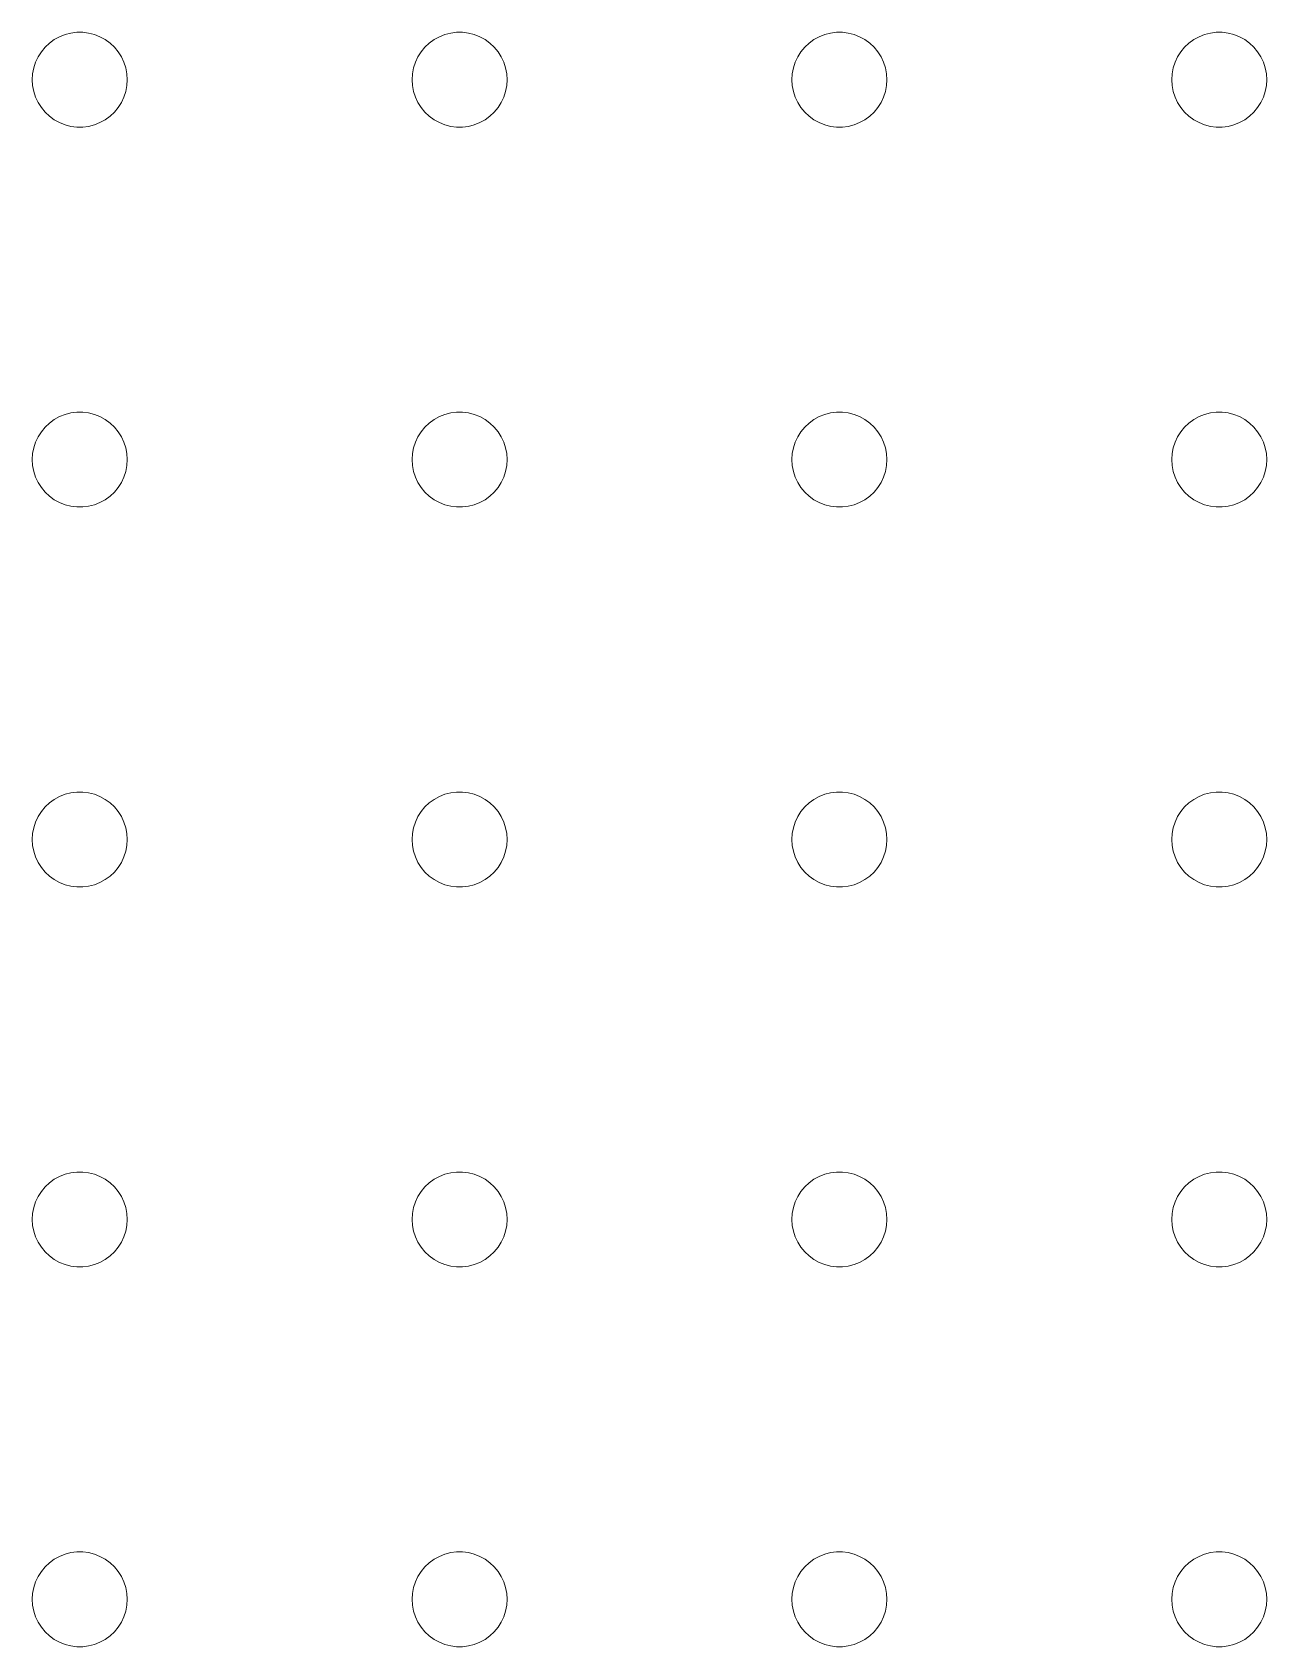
# Model space of a CAD drawing. Header units: millimetres. Extents: x -349 to 349, y -196 to 240.
# Drawn here: x -155.6 to -73, y 22.2 to 130.2 of the extents above; entities that cross this region are included whole.
import ezdxf

# ---------------------------------------------------------------- set-up
doc = ezdxf.new("R2010")
doc.units = ezdxf.units.MM
doc.layers.get('0').update_dxf_attribs({"linetype": 'CONTINUOUS', "lineweight": 0})

msp = doc.modelspace()

# ---------------------------------------------------------------- linework, layer by layer
for p, q in [((-154.424, 129.446), (-154.101, 129.681)), ((-154.101, 129.681), (-153.752, 129.873)), ((-153.752, 129.873), (-153.381, 130.02)), ((-153.381, 130.02), (-152.995, 130.119)), ((-152.995, 130.119), (-152.599, 130.169)), ((-152.599, 130.169), (-152.201, 130.169)), ((-152.201, 130.169), (-151.805, 130.119)), ((-151.805, 130.119), (-151.419, 130.02)), ((-151.419, 130.02), (-151.048, 129.873)), ((-151.048, 129.873), (-150.699, 129.681)), ((-150.699, 129.681), (-150.376, 129.446)), ((-129.024, 129.446), (-128.701, 129.681)), ((-128.701, 129.681), (-128.352, 129.873)), ((-128.352, 129.873), (-127.981, 130.02)), ((-127.981, 130.02), (-127.595, 130.119)), ((-127.595, 130.119), (-127.199, 130.169)), ((-127.199, 130.169), (-126.801, 130.169)), ((-126.801, 130.169), (-126.405, 130.119)), ((-126.405, 130.119), (-126.019, 130.02)), ((-126.019, 130.02), (-125.648, 129.873)), ((-125.648, 129.873), (-125.299, 129.681)), ((-125.299, 129.681), (-124.976, 129.446)), ((-103.624, 129.446), (-103.301, 129.681)), ((-103.301, 129.681), (-102.952, 129.873)), ((-102.952, 129.873), (-102.581, 130.02)), ((-102.581, 130.02), (-102.195, 130.119)), ((-102.195, 130.119), (-101.799, 130.169)), ((-101.799, 130.169), (-101.401, 130.169)), ((-101.401, 130.169), (-101.005, 130.119)), ((-101.005, 130.119), (-100.619, 130.02)), ((-100.619, 130.02), (-100.248, 129.873)), ((-100.248, 129.873), (-99.899, 129.681)), ((-99.899, 129.681), (-99.576, 129.446)), ((-78.224, 129.446), (-77.901, 129.681)), ((-77.901, 129.681), (-77.552, 129.873)), ((-77.552, 129.873), (-77.181, 130.02)), ((-77.181, 130.02), (-76.795, 130.119)), ((-76.795, 130.119), (-76.399, 130.169)), ((-76.399, 130.169), (-76.001, 130.169)), ((-76.001, 130.169), (-75.605, 130.119)), ((-75.605, 130.119), (-75.219, 130.02)), ((-75.219, 130.02), (-74.848, 129.873)), ((-74.848, 129.873), (-74.499, 129.681)), ((-74.499, 129.681), (-74.176, 129.446)), ((-155.352, 128.169), (-155.182, 128.53)), ((-155.182, 128.53), (-154.969, 128.866)), ((-154.969, 128.866), (-154.714, 129.173)), ((-154.714, 129.173), (-154.424, 129.446)), ((-150.376, 129.446), (-150.086, 129.173)), ((-150.086, 129.173), (-149.831, 128.866)), ((-149.831, 128.866), (-149.618, 128.53)), ((-149.618, 128.53), (-149.448, 128.169)), ((-129.952, 128.169), (-129.782, 128.53)), ((-129.782, 128.53), (-129.569, 128.866)), ((-129.569, 128.866), (-129.314, 129.173)), ((-129.314, 129.173), (-129.024, 129.446)), ((-124.976, 129.446), (-124.686, 129.173)), ((-124.686, 129.173), (-124.431, 128.866)), ((-124.431, 128.866), (-124.218, 128.53)), ((-124.218, 128.53), (-124.048, 128.169)), ((-104.552, 128.169), (-104.382, 128.53)), ((-104.382, 128.53), (-104.169, 128.866)), ((-104.169, 128.866), (-103.914, 129.173)), ((-103.914, 129.173), (-103.624, 129.446)), ((-99.576, 129.446), (-99.286, 129.173)), ((-99.286, 129.173), (-99.031, 128.866)), ((-99.031, 128.866), (-98.818, 128.53)), ((-98.818, 128.53), (-98.648, 128.169)), ((-79.152, 128.169), (-78.982, 128.53)), ((-78.982, 128.53), (-78.769, 128.866)), ((-78.769, 128.866), (-78.514, 129.173)), ((-78.514, 129.173), (-78.224, 129.446)), ((-74.176, 129.446), (-73.886, 129.173)), ((-73.886, 129.173), (-73.631, 128.866)), ((-73.631, 128.866), (-73.418, 128.53)), ((-73.418, 128.53), (-73.248, 128.169)), ((-155.575, 127), (-155.55, 127.398)), ((-155.55, 127.398), (-155.475, 127.79)), ((-155.475, 127.79), (-155.352, 128.169)), ((-149.448, 128.169), (-149.325, 127.79)), ((-149.325, 127.79), (-149.25, 127.398)), ((-149.25, 127.398), (-149.225, 127)), ((-130.175, 127), (-130.15, 127.398)), ((-130.15, 127.398), (-130.075, 127.79)), ((-130.075, 127.79), (-129.952, 128.169)), ((-124.048, 128.169), (-123.925, 127.79)), ((-123.925, 127.79), (-123.85, 127.398)), ((-123.85, 127.398), (-123.825, 127)), ((-104.775, 127), (-104.75, 127.398)), ((-104.75, 127.398), (-104.675, 127.79)), ((-104.675, 127.79), (-104.552, 128.169)), ((-98.648, 128.169), (-98.525, 127.79)), ((-98.525, 127.79), (-98.45, 127.398)), ((-98.45, 127.398), (-98.425, 127)), ((-79.375, 127), (-79.35, 127.398)), ((-79.35, 127.398), (-79.275, 127.79)), ((-79.275, 127.79), (-79.152, 128.169)), ((-73.248, 128.169), (-73.125, 127.79)), ((-73.125, 127.79), (-73.05, 127.398)), ((-73.05, 127.398), (-73.025, 127)), ((-155.55, 126.602), (-155.575, 127)), ((-155.475, 126.21), (-155.55, 126.602)), ((-149.25, 126.602), (-149.325, 126.21)), ((-149.225, 127), (-149.25, 126.602)), ((-130.15, 126.602), (-130.175, 127)), ((-130.075, 126.21), (-130.15, 126.602)), ((-123.85, 126.602), (-123.925, 126.21)), ((-123.825, 127), (-123.85, 126.602)), ((-104.75, 126.602), (-104.775, 127)), ((-104.675, 126.21), (-104.75, 126.602)), ((-98.45, 126.602), (-98.525, 126.21)), ((-98.425, 127), (-98.45, 126.602)), ((-79.35, 126.602), (-79.375, 127)), ((-79.275, 126.21), (-79.35, 126.602)), ((-73.05, 126.602), (-73.125, 126.21)), ((-73.025, 127), (-73.05, 126.602)), ((-155.352, 125.831), (-155.475, 126.21)), ((-155.182, 125.47), (-155.352, 125.831)), ((-154.969, 125.134), (-155.182, 125.47)), ((-149.618, 125.47), (-149.831, 125.134)), ((-149.448, 125.831), (-149.618, 125.47)), ((-149.325, 126.21), (-149.448, 125.831)), ((-129.952, 125.831), (-130.075, 126.21)), ((-129.782, 125.47), (-129.952, 125.831)), ((-129.569, 125.134), (-129.782, 125.47)), ((-124.218, 125.47), (-124.431, 125.134)), ((-124.048, 125.831), (-124.218, 125.47)), ((-123.925, 126.21), (-124.048, 125.831)), ((-104.552, 125.831), (-104.675, 126.21)), ((-104.382, 125.47), (-104.552, 125.831)), ((-104.169, 125.134), (-104.382, 125.47)), ((-98.818, 125.47), (-99.031, 125.134)), ((-98.648, 125.831), (-98.818, 125.47)), ((-98.525, 126.21), (-98.648, 125.831)), ((-79.152, 125.831), (-79.275, 126.21)), ((-78.982, 125.47), (-79.152, 125.831)), ((-78.769, 125.134), (-78.982, 125.47)), ((-73.418, 125.47), (-73.631, 125.134)), ((-73.248, 125.831), (-73.418, 125.47)), ((-73.125, 126.21), (-73.248, 125.831)), ((-154.714, 124.827), (-154.969, 125.134)), ((-154.424, 124.554), (-154.714, 124.827)), ((-154.101, 124.319), (-154.424, 124.554)), ((-153.752, 124.127), (-154.101, 124.319)), ((-150.699, 124.319), (-151.048, 124.127)), ((-150.376, 124.554), (-150.699, 124.319)), ((-150.086, 124.827), (-150.376, 124.554)), ((-149.831, 125.134), (-150.086, 124.827)), ((-129.314, 124.827), (-129.569, 125.134)), ((-129.024, 124.554), (-129.314, 124.827)), ((-128.701, 124.319), (-129.024, 124.554)), ((-128.352, 124.127), (-128.701, 124.319)), ((-125.299, 124.319), (-125.648, 124.127)), ((-124.976, 124.554), (-125.299, 124.319)), ((-124.686, 124.827), (-124.976, 124.554)), ((-124.431, 125.134), (-124.686, 124.827)), ((-103.914, 124.827), (-104.169, 125.134)), ((-103.624, 124.554), (-103.914, 124.827)), ((-103.301, 124.319), (-103.624, 124.554)), ((-102.952, 124.127), (-103.301, 124.319)), ((-99.899, 124.319), (-100.248, 124.127)), ((-99.576, 124.554), (-99.899, 124.319)), ((-99.286, 124.827), (-99.576, 124.554)), ((-99.031, 125.134), (-99.286, 124.827)), ((-78.514, 124.827), (-78.769, 125.134)), ((-78.224, 124.554), (-78.514, 124.827)), ((-77.901, 124.319), (-78.224, 124.554)), ((-77.552, 124.127), (-77.901, 124.319)), ((-74.499, 124.319), (-74.848, 124.127)), ((-74.176, 124.554), (-74.499, 124.319)), ((-73.886, 124.827), (-74.176, 124.554)), ((-73.631, 125.134), (-73.886, 124.827)), ((-153.381, 123.98), (-153.752, 124.127)), ((-152.995, 123.881), (-153.381, 123.98)), ((-152.599, 123.831), (-152.995, 123.881)), ((-152.201, 123.831), (-152.599, 123.831)), ((-151.805, 123.881), (-152.201, 123.831)), ((-151.419, 123.98), (-151.805, 123.881)), ((-151.048, 124.127), (-151.419, 123.98)), ((-127.981, 123.98), (-128.352, 124.127)), ((-127.595, 123.881), (-127.981, 123.98)), ((-127.199, 123.831), (-127.595, 123.881)), ((-126.801, 123.831), (-127.199, 123.831)), ((-126.405, 123.881), (-126.801, 123.831)), ((-126.019, 123.98), (-126.405, 123.881)), ((-125.648, 124.127), (-126.019, 123.98)), ((-102.581, 123.98), (-102.952, 124.127)), ((-102.195, 123.881), (-102.581, 123.98)), ((-101.799, 123.831), (-102.195, 123.881)), ((-101.401, 123.831), (-101.799, 123.831)), ((-101.005, 123.881), (-101.401, 123.831)), ((-100.619, 123.98), (-101.005, 123.881)), ((-100.248, 124.127), (-100.619, 123.98)), ((-77.181, 123.98), (-77.552, 124.127)), ((-76.795, 123.881), (-77.181, 123.98)), ((-76.399, 123.831), (-76.795, 123.881)), ((-76.001, 123.831), (-76.399, 123.831)), ((-75.605, 123.881), (-76.001, 123.831)), ((-75.219, 123.98), (-75.605, 123.881)), ((-74.848, 124.127), (-75.219, 123.98)), ((-153.381, 104.62), (-152.995, 104.719)), ((-152.995, 104.719), (-152.599, 104.769)), ((-152.599, 104.769), (-152.201, 104.769)), ((-152.201, 104.769), (-151.805, 104.719)), ((-151.805, 104.719), (-151.419, 104.62)), ((-127.981, 104.62), (-127.595, 104.719)), ((-127.595, 104.719), (-127.199, 104.769)), ((-127.199, 104.769), (-126.801, 104.769)), ((-126.801, 104.769), (-126.405, 104.719)), ((-126.405, 104.719), (-126.019, 104.62)), ((-102.581, 104.62), (-102.195, 104.719)), ((-102.195, 104.719), (-101.799, 104.769)), ((-101.799, 104.769), (-101.401, 104.769)), ((-101.401, 104.769), (-101.005, 104.719)), ((-101.005, 104.719), (-100.619, 104.62)), ((-77.181, 104.62), (-76.795, 104.719)), ((-76.795, 104.719), (-76.399, 104.769)), ((-76.399, 104.769), (-76.001, 104.769)), ((-76.001, 104.769), (-75.605, 104.719)), ((-75.605, 104.719), (-75.219, 104.62)), ((-154.969, 103.466), (-154.714, 103.773)), ((-154.714, 103.773), (-154.424, 104.046)), ((-154.424, 104.046), (-154.101, 104.281)), ((-154.101, 104.281), (-153.752, 104.473)), ((-153.752, 104.473), (-153.381, 104.62)), ((-151.419, 104.62), (-151.048, 104.473)), ((-151.048, 104.473), (-150.699, 104.281)), ((-150.699, 104.281), (-150.376, 104.046)), ((-150.376, 104.046), (-150.086, 103.773)), ((-150.086, 103.773), (-149.831, 103.466)), ((-129.569, 103.466), (-129.314, 103.773)), ((-129.314, 103.773), (-129.024, 104.046)), ((-129.024, 104.046), (-128.701, 104.281)), ((-128.701, 104.281), (-128.352, 104.473)), ((-128.352, 104.473), (-127.981, 104.62)), ((-126.019, 104.62), (-125.648, 104.473)), ((-125.648, 104.473), (-125.299, 104.281)), ((-125.299, 104.281), (-124.976, 104.046)), ((-124.976, 104.046), (-124.686, 103.773)), ((-124.686, 103.773), (-124.431, 103.466)), ((-104.169, 103.466), (-103.914, 103.773)), ((-103.914, 103.773), (-103.624, 104.046)), ((-103.624, 104.046), (-103.301, 104.281)), ((-103.301, 104.281), (-102.952, 104.473)), ((-102.952, 104.473), (-102.581, 104.62)), ((-100.619, 104.62), (-100.248, 104.473)), ((-100.248, 104.473), (-99.899, 104.281)), ((-99.899, 104.281), (-99.576, 104.046)), ((-99.576, 104.046), (-99.286, 103.773)), ((-99.286, 103.773), (-99.031, 103.466)), ((-78.769, 103.466), (-78.514, 103.773)), ((-78.514, 103.773), (-78.224, 104.046)), ((-78.224, 104.046), (-77.901, 104.281)), ((-77.901, 104.281), (-77.552, 104.473)), ((-77.552, 104.473), (-77.181, 104.62)), ((-75.219, 104.62), (-74.848, 104.473)), ((-74.848, 104.473), (-74.499, 104.281)), ((-74.499, 104.281), (-74.176, 104.046)), ((-74.176, 104.046), (-73.886, 103.773)), ((-73.886, 103.773), (-73.631, 103.466)), ((-155.475, 102.39), (-155.352, 102.769)), ((-155.352, 102.769), (-155.182, 103.13)), ((-155.182, 103.13), (-154.969, 103.466)), ((-149.831, 103.466), (-149.618, 103.13)), ((-149.618, 103.13), (-149.448, 102.769)), ((-149.448, 102.769), (-149.325, 102.39)), ((-130.075, 102.39), (-129.952, 102.769)), ((-129.952, 102.769), (-129.782, 103.13)), ((-129.782, 103.13), (-129.569, 103.466)), ((-124.431, 103.466), (-124.218, 103.13)), ((-124.218, 103.13), (-124.048, 102.769)), ((-124.048, 102.769), (-123.925, 102.39)), ((-104.675, 102.39), (-104.552, 102.769)), ((-104.552, 102.769), (-104.382, 103.13)), ((-104.382, 103.13), (-104.169, 103.466)), ((-99.031, 103.466), (-98.818, 103.13)), ((-98.818, 103.13), (-98.648, 102.769)), ((-98.648, 102.769), (-98.525, 102.39)), ((-79.275, 102.39), (-79.152, 102.769)), ((-79.152, 102.769), (-78.982, 103.13)), ((-78.982, 103.13), (-78.769, 103.466)), ((-73.631, 103.466), (-73.418, 103.13)), ((-73.418, 103.13), (-73.248, 102.769)), ((-73.248, 102.769), (-73.125, 102.39)), ((-155.575, 101.6), (-155.55, 101.998)), ((-155.55, 101.202), (-155.575, 101.6)), ((-155.55, 101.998), (-155.475, 102.39)), ((-149.325, 102.39), (-149.25, 101.998)), ((-149.25, 101.998), (-149.225, 101.6)), ((-149.225, 101.6), (-149.25, 101.202)), ((-130.175, 101.6), (-130.15, 101.998)), ((-130.15, 101.202), (-130.175, 101.6)), ((-130.15, 101.998), (-130.075, 102.39)), ((-123.925, 102.39), (-123.85, 101.998)), ((-123.85, 101.998), (-123.825, 101.6)), ((-123.825, 101.6), (-123.85, 101.202)), ((-104.775, 101.6), (-104.75, 101.998)), ((-104.75, 101.202), (-104.775, 101.6)), ((-104.75, 101.998), (-104.675, 102.39)), ((-98.525, 102.39), (-98.45, 101.998)), ((-98.45, 101.998), (-98.425, 101.6)), ((-98.425, 101.6), (-98.45, 101.202)), ((-79.375, 101.6), (-79.35, 101.998)), ((-79.35, 101.202), (-79.375, 101.6)), ((-79.35, 101.998), (-79.275, 102.39)), ((-73.125, 102.39), (-73.05, 101.998)), ((-73.05, 101.998), (-73.025, 101.6)), ((-73.025, 101.6), (-73.05, 101.202)), ((-155.475, 100.81), (-155.55, 101.202)), ((-155.352, 100.431), (-155.475, 100.81)), ((-155.182, 100.07), (-155.352, 100.431)), ((-149.448, 100.431), (-149.618, 100.07)), ((-149.325, 100.81), (-149.448, 100.431)), ((-149.25, 101.202), (-149.325, 100.81)), ((-130.075, 100.81), (-130.15, 101.202)), ((-129.952, 100.431), (-130.075, 100.81)), ((-129.782, 100.07), (-129.952, 100.431)), ((-124.048, 100.431), (-124.218, 100.07)), ((-123.925, 100.81), (-124.048, 100.431)), ((-123.85, 101.202), (-123.925, 100.81)), ((-104.675, 100.81), (-104.75, 101.202)), ((-104.552, 100.431), (-104.675, 100.81)), ((-104.382, 100.07), (-104.552, 100.431)), ((-98.648, 100.431), (-98.818, 100.07)), ((-98.525, 100.81), (-98.648, 100.431)), ((-98.45, 101.202), (-98.525, 100.81)), ((-79.275, 100.81), (-79.35, 101.202)), ((-79.152, 100.431), (-79.275, 100.81)), ((-78.982, 100.07), (-79.152, 100.431)), ((-73.248, 100.431), (-73.418, 100.07)), ((-73.125, 100.81), (-73.248, 100.431)), ((-73.05, 101.202), (-73.125, 100.81)), ((-154.969, 99.734), (-155.182, 100.07)), ((-154.714, 99.427), (-154.969, 99.734)), ((-154.424, 99.154), (-154.714, 99.427)), ((-150.086, 99.427), (-150.376, 99.154)), ((-149.831, 99.734), (-150.086, 99.427)), ((-149.618, 100.07), (-149.831, 99.734)), ((-129.569, 99.734), (-129.782, 100.07)), ((-129.314, 99.427), (-129.569, 99.734)), ((-129.024, 99.154), (-129.314, 99.427)), ((-124.686, 99.427), (-124.976, 99.154)), ((-124.431, 99.734), (-124.686, 99.427)), ((-124.218, 100.07), (-124.431, 99.734)), ((-104.169, 99.734), (-104.382, 100.07)), ((-103.914, 99.427), (-104.169, 99.734)), ((-103.624, 99.154), (-103.914, 99.427)), ((-99.286, 99.427), (-99.576, 99.154)), ((-99.031, 99.734), (-99.286, 99.427)), ((-98.818, 100.07), (-99.031, 99.734)), ((-78.769, 99.734), (-78.982, 100.07)), ((-78.514, 99.427), (-78.769, 99.734)), ((-78.224, 99.154), (-78.514, 99.427)), ((-73.886, 99.427), (-74.176, 99.154)), ((-73.631, 99.734), (-73.886, 99.427)), ((-73.418, 100.07), (-73.631, 99.734)), ((-154.101, 98.919), (-154.424, 99.154)), ((-153.752, 98.727), (-154.101, 98.919)), ((-153.381, 98.58), (-153.752, 98.727)), ((-152.995, 98.481), (-153.381, 98.58)), ((-152.599, 98.431), (-152.995, 98.481)), ((-152.201, 98.431), (-152.599, 98.431)), ((-151.805, 98.481), (-152.201, 98.431)), ((-151.419, 98.58), (-151.805, 98.481)), ((-151.048, 98.727), (-151.419, 98.58)), ((-150.699, 98.919), (-151.048, 98.727)), ((-150.376, 99.154), (-150.699, 98.919)), ((-128.701, 98.919), (-129.024, 99.154)), ((-128.352, 98.727), (-128.701, 98.919)), ((-127.981, 98.58), (-128.352, 98.727)), ((-127.595, 98.481), (-127.981, 98.58)), ((-127.199, 98.431), (-127.595, 98.481)), ((-126.801, 98.431), (-127.199, 98.431)), ((-126.405, 98.481), (-126.801, 98.431)), ((-126.019, 98.58), (-126.405, 98.481)), ((-125.648, 98.727), (-126.019, 98.58)), ((-125.299, 98.919), (-125.648, 98.727)), ((-124.976, 99.154), (-125.299, 98.919)), ((-103.301, 98.919), (-103.624, 99.154)), ((-102.952, 98.727), (-103.301, 98.919)), ((-102.581, 98.58), (-102.952, 98.727)), ((-102.195, 98.481), (-102.581, 98.58)), ((-101.799, 98.431), (-102.195, 98.481)), ((-101.401, 98.431), (-101.799, 98.431)), ((-101.005, 98.481), (-101.401, 98.431)), ((-100.619, 98.58), (-101.005, 98.481)), ((-100.248, 98.727), (-100.619, 98.58)), ((-99.899, 98.919), (-100.248, 98.727)), ((-99.576, 99.154), (-99.899, 98.919)), ((-77.901, 98.919), (-78.224, 99.154)), ((-77.552, 98.727), (-77.901, 98.919)), ((-77.181, 98.58), (-77.552, 98.727)), ((-76.795, 98.481), (-77.181, 98.58)), ((-76.399, 98.431), (-76.795, 98.481)), ((-76.001, 98.431), (-76.399, 98.431)), ((-75.605, 98.481), (-76.001, 98.431)), ((-75.219, 98.58), (-75.605, 98.481)), ((-74.848, 98.727), (-75.219, 98.58)), ((-74.499, 98.919), (-74.848, 98.727)), ((-74.176, 99.154), (-74.499, 98.919)), ((-154.424, 78.646), (-154.101, 78.881)), ((-154.101, 78.881), (-153.752, 79.073)), ((-153.752, 79.073), (-153.381, 79.22)), ((-153.381, 79.22), (-152.995, 79.319)), ((-152.995, 79.319), (-152.599, 79.369)), ((-152.599, 79.369), (-152.201, 79.369)), ((-152.201, 79.369), (-151.805, 79.319)), ((-151.805, 79.319), (-151.419, 79.22)), ((-151.419, 79.22), (-151.048, 79.073)), ((-151.048, 79.073), (-150.699, 78.881)), ((-150.699, 78.881), (-150.376, 78.646)), ((-129.024, 78.646), (-128.701, 78.881)), ((-128.701, 78.881), (-128.352, 79.073)), ((-128.352, 79.073), (-127.981, 79.22)), ((-127.981, 79.22), (-127.595, 79.319)), ((-127.595, 79.319), (-127.199, 79.369)), ((-127.199, 79.369), (-126.801, 79.369)), ((-126.801, 79.369), (-126.405, 79.319)), ((-126.405, 79.319), (-126.019, 79.22)), ((-126.019, 79.22), (-125.648, 79.073)), ((-125.648, 79.073), (-125.299, 78.881)), ((-125.299, 78.881), (-124.976, 78.646)), ((-103.624, 78.646), (-103.301, 78.881)), ((-103.301, 78.881), (-102.952, 79.073)), ((-102.952, 79.073), (-102.581, 79.22)), ((-102.581, 79.22), (-102.195, 79.319)), ((-102.195, 79.319), (-101.799, 79.369)), ((-101.799, 79.369), (-101.401, 79.369)), ((-101.401, 79.369), (-101.005, 79.319)), ((-101.005, 79.319), (-100.619, 79.22)), ((-100.619, 79.22), (-100.248, 79.073)), ((-100.248, 79.073), (-99.899, 78.881)), ((-99.899, 78.881), (-99.576, 78.646)), ((-78.224, 78.646), (-77.901, 78.881)), ((-77.901, 78.881), (-77.552, 79.073)), ((-77.552, 79.073), (-77.181, 79.22)), ((-77.181, 79.22), (-76.795, 79.319)), ((-76.795, 79.319), (-76.399, 79.369)), ((-76.399, 79.369), (-76.001, 79.369)), ((-76.001, 79.369), (-75.605, 79.319)), ((-75.605, 79.319), (-75.219, 79.22)), ((-75.219, 79.22), (-74.848, 79.073)), ((-74.848, 79.073), (-74.499, 78.881)), ((-74.499, 78.881), (-74.176, 78.646)), ((-155.352, 77.369), (-155.182, 77.73)), ((-155.182, 77.73), (-154.969, 78.066)), ((-154.969, 78.066), (-154.714, 78.373)), ((-154.714, 78.373), (-154.424, 78.646)), ((-150.376, 78.646), (-150.086, 78.373)), ((-150.086, 78.373), (-149.831, 78.066)), ((-149.831, 78.066), (-149.618, 77.73)), ((-149.618, 77.73), (-149.448, 77.369)), ((-129.952, 77.369), (-129.782, 77.73)), ((-129.782, 77.73), (-129.569, 78.066)), ((-129.569, 78.066), (-129.314, 78.373)), ((-129.314, 78.373), (-129.024, 78.646)), ((-124.976, 78.646), (-124.686, 78.373)), ((-124.686, 78.373), (-124.431, 78.066)), ((-124.431, 78.066), (-124.218, 77.73)), ((-124.218, 77.73), (-124.048, 77.369)), ((-104.552, 77.369), (-104.382, 77.73)), ((-104.382, 77.73), (-104.169, 78.066)), ((-104.169, 78.066), (-103.914, 78.373)), ((-103.914, 78.373), (-103.624, 78.646)), ((-99.576, 78.646), (-99.286, 78.373)), ((-99.286, 78.373), (-99.031, 78.066)), ((-99.031, 78.066), (-98.818, 77.73)), ((-98.818, 77.73), (-98.648, 77.369)), ((-79.152, 77.369), (-78.982, 77.73)), ((-78.982, 77.73), (-78.769, 78.066)), ((-78.769, 78.066), (-78.514, 78.373)), ((-78.514, 78.373), (-78.224, 78.646)), ((-74.176, 78.646), (-73.886, 78.373)), ((-73.886, 78.373), (-73.631, 78.066)), ((-73.631, 78.066), (-73.418, 77.73)), ((-73.418, 77.73), (-73.248, 77.369)), ((-155.55, 76.598), (-155.475, 76.99)), ((-155.475, 76.99), (-155.352, 77.369)), ((-149.448, 77.369), (-149.325, 76.99)), ((-149.325, 76.99), (-149.25, 76.598)), ((-130.15, 76.598), (-130.075, 76.99)), ((-130.075, 76.99), (-129.952, 77.369)), ((-124.048, 77.369), (-123.925, 76.99)), ((-123.925, 76.99), (-123.85, 76.598)), ((-104.75, 76.598), (-104.675, 76.99)), ((-104.675, 76.99), (-104.552, 77.369)), ((-98.648, 77.369), (-98.525, 76.99)), ((-98.525, 76.99), (-98.45, 76.598)), ((-79.35, 76.598), (-79.275, 76.99)), ((-79.275, 76.99), (-79.152, 77.369)), ((-73.248, 77.369), (-73.125, 76.99)), ((-73.125, 76.99), (-73.05, 76.598)), ((-155.575, 76.2), (-155.55, 76.598)), ((-155.55, 75.802), (-155.575, 76.2)), ((-155.475, 75.41), (-155.55, 75.802)), ((-149.25, 75.802), (-149.325, 75.41)), ((-149.25, 76.598), (-149.225, 76.2)), ((-149.225, 76.2), (-149.25, 75.802)), ((-130.175, 76.2), (-130.15, 76.598)), ((-130.15, 75.802), (-130.175, 76.2)), ((-130.075, 75.41), (-130.15, 75.802)), ((-123.85, 75.802), (-123.925, 75.41)), ((-123.85, 76.598), (-123.825, 76.2)), ((-123.825, 76.2), (-123.85, 75.802)), ((-104.775, 76.2), (-104.75, 76.598)), ((-104.75, 75.802), (-104.775, 76.2)), ((-104.675, 75.41), (-104.75, 75.802)), ((-98.45, 75.802), (-98.525, 75.41)), ((-98.45, 76.598), (-98.425, 76.2)), ((-98.425, 76.2), (-98.45, 75.802)), ((-79.375, 76.2), (-79.35, 76.598)), ((-79.35, 75.802), (-79.375, 76.2)), ((-79.275, 75.41), (-79.35, 75.802)), ((-73.05, 75.802), (-73.125, 75.41)), ((-73.05, 76.598), (-73.025, 76.2)), ((-73.025, 76.2), (-73.05, 75.802)), ((-155.352, 75.031), (-155.475, 75.41)), ((-155.182, 74.67), (-155.352, 75.031)), ((-154.969, 74.334), (-155.182, 74.67)), ((-149.618, 74.67), (-149.831, 74.334)), ((-149.448, 75.031), (-149.618, 74.67)), ((-149.325, 75.41), (-149.448, 75.031)), ((-129.952, 75.031), (-130.075, 75.41)), ((-129.782, 74.67), (-129.952, 75.031)), ((-129.569, 74.334), (-129.782, 74.67)), ((-124.218, 74.67), (-124.431, 74.334)), ((-124.048, 75.031), (-124.218, 74.67)), ((-123.925, 75.41), (-124.048, 75.031)), ((-104.552, 75.031), (-104.675, 75.41)), ((-104.382, 74.67), (-104.552, 75.031)), ((-104.169, 74.334), (-104.382, 74.67)), ((-98.818, 74.67), (-99.031, 74.334)), ((-98.648, 75.031), (-98.818, 74.67)), ((-98.525, 75.41), (-98.648, 75.031)), ((-79.152, 75.031), (-79.275, 75.41)), ((-78.982, 74.67), (-79.152, 75.031)), ((-78.769, 74.334), (-78.982, 74.67)), ((-73.418, 74.67), (-73.631, 74.334)), ((-73.248, 75.031), (-73.418, 74.67)), ((-73.125, 75.41), (-73.248, 75.031)), ((-154.714, 74.027), (-154.969, 74.334)), ((-154.424, 73.754), (-154.714, 74.027)), ((-154.101, 73.519), (-154.424, 73.754)), ((-153.752, 73.327), (-154.101, 73.519)), ((-150.699, 73.519), (-151.048, 73.327)), ((-150.376, 73.754), (-150.699, 73.519)), ((-150.086, 74.027), (-150.376, 73.754)), ((-149.831, 74.334), (-150.086, 74.027)), ((-129.314, 74.027), (-129.569, 74.334)), ((-129.024, 73.754), (-129.314, 74.027)), ((-128.701, 73.519), (-129.024, 73.754)), ((-128.352, 73.327), (-128.701, 73.519)), ((-125.299, 73.519), (-125.648, 73.327)), ((-124.976, 73.754), (-125.299, 73.519)), ((-124.686, 74.027), (-124.976, 73.754)), ((-124.431, 74.334), (-124.686, 74.027)), ((-103.914, 74.027), (-104.169, 74.334)), ((-103.624, 73.754), (-103.914, 74.027)), ((-103.301, 73.519), (-103.624, 73.754)), ((-102.952, 73.327), (-103.301, 73.519)), ((-99.899, 73.519), (-100.248, 73.327)), ((-99.576, 73.754), (-99.899, 73.519)), ((-99.286, 74.027), (-99.576, 73.754)), ((-99.031, 74.334), (-99.286, 74.027)), ((-78.514, 74.027), (-78.769, 74.334)), ((-78.224, 73.754), (-78.514, 74.027)), ((-77.901, 73.519), (-78.224, 73.754)), ((-77.552, 73.327), (-77.901, 73.519)), ((-74.499, 73.519), (-74.848, 73.327)), ((-74.176, 73.754), (-74.499, 73.519)), ((-73.886, 74.027), (-74.176, 73.754)), ((-73.631, 74.334), (-73.886, 74.027)), ((-153.381, 73.18), (-153.752, 73.327)), ((-152.995, 73.081), (-153.381, 73.18)), ((-152.599, 73.031), (-152.995, 73.081)), ((-152.201, 73.031), (-152.599, 73.031)), ((-151.805, 73.081), (-152.201, 73.031)), ((-151.419, 73.18), (-151.805, 73.081)), ((-151.048, 73.327), (-151.419, 73.18)), ((-127.981, 73.18), (-128.352, 73.327)), ((-127.595, 73.081), (-127.981, 73.18)), ((-127.199, 73.031), (-127.595, 73.081)), ((-126.801, 73.031), (-127.199, 73.031)), ((-126.405, 73.081), (-126.801, 73.031)), ((-126.019, 73.18), (-126.405, 73.081)), ((-125.648, 73.327), (-126.019, 73.18)), ((-102.581, 73.18), (-102.952, 73.327)), ((-102.195, 73.081), (-102.581, 73.18)), ((-101.799, 73.031), (-102.195, 73.081)), ((-101.401, 73.031), (-101.799, 73.031)), ((-101.005, 73.081), (-101.401, 73.031)), ((-100.619, 73.18), (-101.005, 73.081)), ((-100.248, 73.327), (-100.619, 73.18)), ((-77.181, 73.18), (-77.552, 73.327)), ((-76.795, 73.081), (-77.181, 73.18)), ((-76.399, 73.031), (-76.795, 73.081)), ((-76.001, 73.031), (-76.399, 73.031)), ((-75.605, 73.081), (-76.001, 73.031)), ((-75.219, 73.18), (-75.605, 73.081)), ((-74.848, 73.327), (-75.219, 73.18)), ((-154.969, 52.666), (-154.714, 52.973)), ((-154.714, 52.973), (-154.424, 53.246)), ((-154.424, 53.246), (-154.101, 53.481)), ((-154.101, 53.481), (-153.752, 53.673)), ((-153.752, 53.673), (-153.381, 53.82)), ((-153.381, 53.82), (-152.995, 53.919)), ((-152.995, 53.919), (-152.599, 53.969)), ((-152.599, 53.969), (-152.201, 53.969)), ((-152.201, 53.969), (-151.805, 53.919)), ((-151.805, 53.919), (-151.419, 53.82)), ((-151.419, 53.82), (-151.048, 53.673)), ((-151.048, 53.673), (-150.699, 53.481)), ((-150.699, 53.481), (-150.376, 53.246)), ((-150.376, 53.246), (-150.086, 52.973)), ((-150.086, 52.973), (-149.831, 52.666)), ((-129.569, 52.666), (-129.314, 52.973)), ((-129.314, 52.973), (-129.024, 53.246)), ((-129.024, 53.246), (-128.701, 53.481)), ((-128.701, 53.481), (-128.352, 53.673)), ((-128.352, 53.673), (-127.981, 53.82)), ((-127.981, 53.82), (-127.595, 53.919)), ((-127.595, 53.919), (-127.199, 53.969)), ((-127.199, 53.969), (-126.801, 53.969)), ((-126.801, 53.969), (-126.405, 53.919)), ((-126.405, 53.919), (-126.019, 53.82)), ((-126.019, 53.82), (-125.648, 53.673)), ((-125.648, 53.673), (-125.299, 53.481)), ((-125.299, 53.481), (-124.976, 53.246)), ((-124.976, 53.246), (-124.686, 52.973)), ((-124.686, 52.973), (-124.431, 52.666)), ((-104.169, 52.666), (-103.914, 52.973)), ((-103.914, 52.973), (-103.624, 53.246)), ((-103.624, 53.246), (-103.301, 53.481)), ((-103.301, 53.481), (-102.952, 53.673)), ((-102.952, 53.673), (-102.581, 53.82)), ((-102.581, 53.82), (-102.195, 53.919)), ((-102.195, 53.919), (-101.799, 53.969)), ((-101.799, 53.969), (-101.401, 53.969)), ((-101.401, 53.969), (-101.005, 53.919)), ((-101.005, 53.919), (-100.619, 53.82)), ((-100.619, 53.82), (-100.248, 53.673)), ((-100.248, 53.673), (-99.899, 53.481)), ((-99.899, 53.481), (-99.576, 53.246)), ((-99.576, 53.246), (-99.286, 52.973)), ((-99.286, 52.973), (-99.031, 52.666)), ((-78.769, 52.666), (-78.514, 52.973)), ((-78.514, 52.973), (-78.224, 53.246)), ((-78.224, 53.246), (-77.901, 53.481)), ((-77.901, 53.481), (-77.552, 53.673)), ((-77.552, 53.673), (-77.181, 53.82)), ((-77.181, 53.82), (-76.795, 53.919)), ((-76.795, 53.919), (-76.399, 53.969)), ((-76.399, 53.969), (-76.001, 53.969)), ((-76.001, 53.969), (-75.605, 53.919)), ((-75.605, 53.919), (-75.219, 53.82)), ((-75.219, 53.82), (-74.848, 53.673)), ((-74.848, 53.673), (-74.499, 53.481)), ((-74.499, 53.481), (-74.176, 53.246)), ((-74.176, 53.246), (-73.886, 52.973)), ((-73.886, 52.973), (-73.631, 52.666)), ((-155.475, 51.59), (-155.352, 51.969)), ((-155.352, 51.969), (-155.182, 52.33)), ((-155.182, 52.33), (-154.969, 52.666)), ((-149.831, 52.666), (-149.618, 52.33)), ((-149.618, 52.33), (-149.448, 51.969)), ((-149.448, 51.969), (-149.325, 51.59)), ((-130.075, 51.59), (-129.952, 51.969)), ((-129.952, 51.969), (-129.782, 52.33)), ((-129.782, 52.33), (-129.569, 52.666)), ((-124.431, 52.666), (-124.218, 52.33)), ((-124.218, 52.33), (-124.048, 51.969)), ((-124.048, 51.969), (-123.925, 51.59)), ((-104.675, 51.59), (-104.552, 51.969)), ((-104.552, 51.969), (-104.382, 52.33)), ((-104.382, 52.33), (-104.169, 52.666)), ((-99.031, 52.666), (-98.818, 52.33)), ((-98.818, 52.33), (-98.648, 51.969)), ((-98.648, 51.969), (-98.525, 51.59)), ((-79.275, 51.59), (-79.152, 51.969)), ((-79.152, 51.969), (-78.982, 52.33)), ((-78.982, 52.33), (-78.769, 52.666)), ((-73.631, 52.666), (-73.418, 52.33)), ((-73.418, 52.33), (-73.248, 51.969)), ((-73.248, 51.969), (-73.125, 51.59)), ((-155.575, 50.8), (-155.55, 51.198)), ((-155.55, 50.402), (-155.575, 50.8)), ((-155.55, 51.198), (-155.475, 51.59)), ((-149.325, 51.59), (-149.25, 51.198)), ((-149.25, 51.198), (-149.225, 50.8)), ((-149.225, 50.8), (-149.25, 50.402)), ((-130.175, 50.8), (-130.15, 51.198)), ((-130.15, 50.402), (-130.175, 50.8)), ((-130.15, 51.198), (-130.075, 51.59)), ((-123.925, 51.59), (-123.85, 51.198)), ((-123.85, 51.198), (-123.825, 50.8)), ((-123.825, 50.8), (-123.85, 50.402)), ((-104.775, 50.8), (-104.75, 51.198)), ((-104.75, 50.402), (-104.775, 50.8)), ((-104.75, 51.198), (-104.675, 51.59)), ((-98.525, 51.59), (-98.45, 51.198)), ((-98.45, 51.198), (-98.425, 50.8)), ((-98.425, 50.8), (-98.45, 50.402)), ((-79.375, 50.8), (-79.35, 51.198)), ((-79.35, 50.402), (-79.375, 50.8)), ((-79.35, 51.198), (-79.275, 51.59)), ((-73.125, 51.59), (-73.05, 51.198)), ((-73.05, 51.198), (-73.025, 50.8)), ((-73.025, 50.8), (-73.05, 50.402)), ((-155.475, 50.01), (-155.55, 50.402)), ((-155.352, 49.631), (-155.475, 50.01)), ((-149.325, 50.01), (-149.448, 49.631)), ((-149.25, 50.402), (-149.325, 50.01)), ((-130.075, 50.01), (-130.15, 50.402)), ((-129.952, 49.631), (-130.075, 50.01)), ((-123.925, 50.01), (-124.048, 49.631)), ((-123.85, 50.402), (-123.925, 50.01)), ((-104.675, 50.01), (-104.75, 50.402)), ((-104.552, 49.631), (-104.675, 50.01)), ((-98.525, 50.01), (-98.648, 49.631)), ((-98.45, 50.402), (-98.525, 50.01)), ((-79.275, 50.01), (-79.35, 50.402)), ((-79.152, 49.631), (-79.275, 50.01)), ((-73.125, 50.01), (-73.248, 49.631)), ((-73.05, 50.402), (-73.125, 50.01)), ((-155.182, 49.27), (-155.352, 49.631)), ((-154.969, 48.934), (-155.182, 49.27)), ((-154.714, 48.627), (-154.969, 48.934)), ((-154.424, 48.354), (-154.714, 48.627)), ((-150.086, 48.627), (-150.376, 48.354)), ((-149.831, 48.934), (-150.086, 48.627)), ((-149.618, 49.27), (-149.831, 48.934)), ((-149.448, 49.631), (-149.618, 49.27)), ((-129.782, 49.27), (-129.952, 49.631)), ((-129.569, 48.934), (-129.782, 49.27)), ((-129.314, 48.627), (-129.569, 48.934)), ((-129.024, 48.354), (-129.314, 48.627)), ((-124.686, 48.627), (-124.976, 48.354)), ((-124.431, 48.934), (-124.686, 48.627)), ((-124.218, 49.27), (-124.431, 48.934)), ((-124.048, 49.631), (-124.218, 49.27)), ((-104.382, 49.27), (-104.552, 49.631)), ((-104.169, 48.934), (-104.382, 49.27)), ((-103.914, 48.627), (-104.169, 48.934)), ((-103.624, 48.354), (-103.914, 48.627)), ((-99.286, 48.627), (-99.576, 48.354)), ((-99.031, 48.934), (-99.286, 48.627)), ((-98.818, 49.27), (-99.031, 48.934)), ((-98.648, 49.631), (-98.818, 49.27)), ((-78.982, 49.27), (-79.152, 49.631)), ((-78.769, 48.934), (-78.982, 49.27)), ((-78.514, 48.627), (-78.769, 48.934)), ((-78.224, 48.354), (-78.514, 48.627)), ((-73.886, 48.627), (-74.176, 48.354)), ((-73.631, 48.934), (-73.886, 48.627)), ((-73.418, 49.27), (-73.631, 48.934)), ((-73.248, 49.631), (-73.418, 49.27)), ((-154.101, 48.119), (-154.424, 48.354)), ((-153.752, 47.927), (-154.101, 48.119)), ((-153.381, 47.78), (-153.752, 47.927)), ((-152.995, 47.681), (-153.381, 47.78)), ((-152.599, 47.631), (-152.995, 47.681)), ((-152.201, 47.631), (-152.599, 47.631)), ((-151.805, 47.681), (-152.201, 47.631)), ((-151.419, 47.78), (-151.805, 47.681)), ((-151.048, 47.927), (-151.419, 47.78)), ((-150.699, 48.119), (-151.048, 47.927)), ((-150.376, 48.354), (-150.699, 48.119)), ((-128.701, 48.119), (-129.024, 48.354)), ((-128.352, 47.927), (-128.701, 48.119)), ((-127.981, 47.78), (-128.352, 47.927)), ((-127.595, 47.681), (-127.981, 47.78)), ((-127.199, 47.631), (-127.595, 47.681)), ((-126.801, 47.631), (-127.199, 47.631)), ((-126.405, 47.681), (-126.801, 47.631)), ((-126.019, 47.78), (-126.405, 47.681)), ((-125.648, 47.927), (-126.019, 47.78)), ((-125.299, 48.119), (-125.648, 47.927)), ((-124.976, 48.354), (-125.299, 48.119)), ((-103.301, 48.119), (-103.624, 48.354)), ((-102.952, 47.927), (-103.301, 48.119)), ((-102.581, 47.78), (-102.952, 47.927)), ((-102.195, 47.681), (-102.581, 47.78)), ((-101.799, 47.631), (-102.195, 47.681)), ((-101.401, 47.631), (-101.799, 47.631)), ((-101.005, 47.681), (-101.401, 47.631)), ((-100.619, 47.78), (-101.005, 47.681)), ((-100.248, 47.927), (-100.619, 47.78)), ((-99.899, 48.119), (-100.248, 47.927)), ((-99.576, 48.354), (-99.899, 48.119)), ((-77.901, 48.119), (-78.224, 48.354)), ((-77.552, 47.927), (-77.901, 48.119)), ((-77.181, 47.78), (-77.552, 47.927)), ((-76.795, 47.681), (-77.181, 47.78)), ((-76.399, 47.631), (-76.795, 47.681)), ((-76.001, 47.631), (-76.399, 47.631)), ((-75.605, 47.681), (-76.001, 47.631)), ((-75.219, 47.78), (-75.605, 47.681)), ((-74.848, 47.927), (-75.219, 47.78)), ((-74.499, 48.119), (-74.848, 47.927)), ((-74.176, 48.354), (-74.499, 48.119)), ((-154.424, 27.846), (-154.101, 28.081)), ((-154.101, 28.081), (-153.752, 28.273)), ((-153.752, 28.273), (-153.381, 28.42)), ((-153.381, 28.42), (-152.995, 28.519)), ((-152.995, 28.519), (-152.599, 28.569)), ((-152.599, 28.569), (-152.201, 28.569)), ((-152.201, 28.569), (-151.805, 28.519)), ((-151.805, 28.519), (-151.419, 28.42)), ((-151.419, 28.42), (-151.048, 28.273)), ((-151.048, 28.273), (-150.699, 28.081)), ((-150.699, 28.081), (-150.376, 27.846)), ((-129.024, 27.846), (-128.701, 28.081)), ((-128.701, 28.081), (-128.352, 28.273)), ((-128.352, 28.273), (-127.981, 28.42)), ((-127.981, 28.42), (-127.595, 28.519)), ((-127.595, 28.519), (-127.199, 28.569)), ((-127.199, 28.569), (-126.801, 28.569)), ((-126.801, 28.569), (-126.405, 28.519)), ((-126.405, 28.519), (-126.019, 28.42)), ((-126.019, 28.42), (-125.648, 28.273)), ((-125.648, 28.273), (-125.299, 28.081)), ((-125.299, 28.081), (-124.976, 27.846)), ((-103.624, 27.846), (-103.301, 28.081)), ((-103.301, 28.081), (-102.952, 28.273)), ((-102.952, 28.273), (-102.581, 28.42)), ((-102.581, 28.42), (-102.195, 28.519)), ((-102.195, 28.519), (-101.799, 28.569)), ((-101.799, 28.569), (-101.401, 28.569)), ((-101.401, 28.569), (-101.005, 28.519)), ((-101.005, 28.519), (-100.619, 28.42)), ((-100.619, 28.42), (-100.248, 28.273)), ((-100.248, 28.273), (-99.899, 28.081)), ((-99.899, 28.081), (-99.576, 27.846)), ((-78.224, 27.846), (-77.901, 28.081)), ((-77.901, 28.081), (-77.552, 28.273)), ((-77.552, 28.273), (-77.181, 28.42)), ((-77.181, 28.42), (-76.795, 28.519)), ((-76.795, 28.519), (-76.399, 28.569)), ((-76.399, 28.569), (-76.001, 28.569)), ((-76.001, 28.569), (-75.605, 28.519)), ((-75.605, 28.519), (-75.219, 28.42)), ((-75.219, 28.42), (-74.848, 28.273)), ((-74.848, 28.273), (-74.499, 28.081)), ((-74.499, 28.081), (-74.176, 27.846)), ((-155.182, 26.93), (-154.969, 27.266)), ((-154.969, 27.266), (-154.714, 27.573)), ((-154.714, 27.573), (-154.424, 27.846)), ((-150.376, 27.846), (-150.086, 27.573)), ((-150.086, 27.573), (-149.831, 27.266)), ((-149.831, 27.266), (-149.618, 26.93)), ((-129.782, 26.93), (-129.569, 27.266)), ((-129.569, 27.266), (-129.314, 27.573)), ((-129.314, 27.573), (-129.024, 27.846)), ((-124.976, 27.846), (-124.686, 27.573)), ((-124.686, 27.573), (-124.431, 27.266)), ((-124.431, 27.266), (-124.218, 26.93)), ((-104.382, 26.93), (-104.169, 27.266)), ((-104.169, 27.266), (-103.914, 27.573)), ((-103.914, 27.573), (-103.624, 27.846)), ((-99.576, 27.846), (-99.286, 27.573)), ((-99.286, 27.573), (-99.031, 27.266)), ((-99.031, 27.266), (-98.818, 26.93)), ((-78.982, 26.93), (-78.769, 27.266)), ((-78.769, 27.266), (-78.514, 27.573)), ((-78.514, 27.573), (-78.224, 27.846)), ((-74.176, 27.846), (-73.886, 27.573)), ((-73.886, 27.573), (-73.631, 27.266)), ((-73.631, 27.266), (-73.418, 26.93)), ((-155.55, 25.798), (-155.475, 26.19)), ((-155.475, 26.19), (-155.352, 26.569)), ((-155.352, 26.569), (-155.182, 26.93)), ((-149.618, 26.93), (-149.448, 26.569)), ((-149.448, 26.569), (-149.325, 26.19)), ((-149.325, 26.19), (-149.25, 25.798)), ((-130.15, 25.798), (-130.075, 26.19)), ((-130.075, 26.19), (-129.952, 26.569)), ((-129.952, 26.569), (-129.782, 26.93)), ((-124.218, 26.93), (-124.048, 26.569)), ((-124.048, 26.569), (-123.925, 26.19)), ((-123.925, 26.19), (-123.85, 25.798)), ((-104.75, 25.798), (-104.675, 26.19)), ((-104.675, 26.19), (-104.552, 26.569)), ((-104.552, 26.569), (-104.382, 26.93)), ((-98.818, 26.93), (-98.648, 26.569)), ((-98.648, 26.569), (-98.525, 26.19)), ((-98.525, 26.19), (-98.45, 25.798)), ((-79.35, 25.798), (-79.275, 26.19)), ((-79.275, 26.19), (-79.152, 26.569)), ((-79.152, 26.569), (-78.982, 26.93)), ((-73.418, 26.93), (-73.248, 26.569)), ((-73.248, 26.569), (-73.125, 26.19)), ((-73.125, 26.19), (-73.05, 25.798)), ((-155.575, 25.4), (-155.55, 25.798)), ((-155.55, 25.002), (-155.575, 25.4)), ((-155.475, 24.61), (-155.55, 25.002)), ((-149.25, 25.002), (-149.325, 24.61)), ((-149.25, 25.798), (-149.225, 25.4)), ((-149.225, 25.4), (-149.25, 25.002)), ((-130.175, 25.4), (-130.15, 25.798)), ((-130.15, 25.002), (-130.175, 25.4)), ((-130.075, 24.61), (-130.15, 25.002)), ((-123.85, 25.002), (-123.925, 24.61)), ((-123.85, 25.798), (-123.825, 25.4)), ((-123.825, 25.4), (-123.85, 25.002)), ((-104.775, 25.4), (-104.75, 25.798)), ((-104.75, 25.002), (-104.775, 25.4)), ((-104.675, 24.61), (-104.75, 25.002)), ((-98.45, 25.002), (-98.525, 24.61)), ((-98.45, 25.798), (-98.425, 25.4)), ((-98.425, 25.4), (-98.45, 25.002)), ((-79.375, 25.4), (-79.35, 25.798)), ((-79.35, 25.002), (-79.375, 25.4)), ((-79.275, 24.61), (-79.35, 25.002)), ((-73.05, 25.002), (-73.125, 24.61)), ((-73.05, 25.798), (-73.025, 25.4)), ((-73.025, 25.4), (-73.05, 25.002)), ((-155.352, 24.231), (-155.475, 24.61)), ((-155.182, 23.87), (-155.352, 24.231)), ((-154.969, 23.534), (-155.182, 23.87)), ((-149.618, 23.87), (-149.831, 23.534)), ((-149.448, 24.231), (-149.618, 23.87)), ((-149.325, 24.61), (-149.448, 24.231)), ((-129.952, 24.231), (-130.075, 24.61)), ((-129.782, 23.87), (-129.952, 24.231)), ((-129.569, 23.534), (-129.782, 23.87)), ((-124.218, 23.87), (-124.431, 23.534)), ((-124.048, 24.231), (-124.218, 23.87)), ((-123.925, 24.61), (-124.048, 24.231)), ((-104.552, 24.231), (-104.675, 24.61)), ((-104.382, 23.87), (-104.552, 24.231)), ((-104.169, 23.534), (-104.382, 23.87)), ((-98.818, 23.87), (-99.031, 23.534)), ((-98.648, 24.231), (-98.818, 23.87)), ((-98.525, 24.61), (-98.648, 24.231)), ((-79.152, 24.231), (-79.275, 24.61)), ((-78.982, 23.87), (-79.152, 24.231)), ((-78.769, 23.534), (-78.982, 23.87)), ((-73.418, 23.87), (-73.631, 23.534)), ((-73.248, 24.231), (-73.418, 23.87)), ((-73.125, 24.61), (-73.248, 24.231)), ((-154.714, 23.227), (-154.969, 23.534)), ((-154.424, 22.954), (-154.714, 23.227)), ((-154.101, 22.719), (-154.424, 22.954)), ((-153.752, 22.527), (-154.101, 22.719)), ((-150.699, 22.719), (-151.048, 22.527)), ((-150.376, 22.954), (-150.699, 22.719)), ((-150.086, 23.227), (-150.376, 22.954)), ((-149.831, 23.534), (-150.086, 23.227)), ((-129.314, 23.227), (-129.569, 23.534)), ((-129.024, 22.954), (-129.314, 23.227)), ((-128.701, 22.719), (-129.024, 22.954)), ((-128.352, 22.527), (-128.701, 22.719)), ((-125.299, 22.719), (-125.648, 22.527)), ((-124.976, 22.954), (-125.299, 22.719)), ((-124.686, 23.227), (-124.976, 22.954)), ((-124.431, 23.534), (-124.686, 23.227)), ((-103.914, 23.227), (-104.169, 23.534)), ((-103.624, 22.954), (-103.914, 23.227)), ((-103.301, 22.719), (-103.624, 22.954)), ((-102.952, 22.527), (-103.301, 22.719)), ((-99.899, 22.719), (-100.248, 22.527)), ((-99.576, 22.954), (-99.899, 22.719)), ((-99.286, 23.227), (-99.576, 22.954)), ((-99.031, 23.534), (-99.286, 23.227)), ((-78.514, 23.227), (-78.769, 23.534)), ((-78.224, 22.954), (-78.514, 23.227)), ((-77.901, 22.719), (-78.224, 22.954)), ((-77.552, 22.527), (-77.901, 22.719)), ((-74.499, 22.719), (-74.848, 22.527)), ((-74.176, 22.954), (-74.499, 22.719)), ((-73.886, 23.227), (-74.176, 22.954)), ((-73.631, 23.534), (-73.886, 23.227)), ((-153.381, 22.38), (-153.752, 22.527)), ((-152.995, 22.281), (-153.381, 22.38)), ((-152.599, 22.231), (-152.995, 22.281)), ((-152.201, 22.231), (-152.599, 22.231)), ((-151.805, 22.281), (-152.201, 22.231)), ((-151.419, 22.38), (-151.805, 22.281)), ((-151.048, 22.527), (-151.419, 22.38)), ((-127.981, 22.38), (-128.352, 22.527)), ((-127.595, 22.281), (-127.981, 22.38)), ((-127.199, 22.231), (-127.595, 22.281)), ((-126.801, 22.231), (-127.199, 22.231)), ((-126.405, 22.281), (-126.801, 22.231)), ((-126.019, 22.38), (-126.405, 22.281)), ((-125.648, 22.527), (-126.019, 22.38)), ((-102.581, 22.38), (-102.952, 22.527)), ((-102.195, 22.281), (-102.581, 22.38)), ((-101.799, 22.231), (-102.195, 22.281)), ((-101.401, 22.231), (-101.799, 22.231)), ((-101.005, 22.281), (-101.401, 22.231)), ((-100.619, 22.38), (-101.005, 22.281)), ((-100.248, 22.527), (-100.619, 22.38)), ((-77.181, 22.38), (-77.552, 22.527)), ((-76.795, 22.281), (-77.181, 22.38)), ((-76.399, 22.231), (-76.795, 22.281)), ((-76.001, 22.231), (-76.399, 22.231)), ((-75.605, 22.281), (-76.001, 22.231)), ((-75.219, 22.38), (-75.605, 22.281)), ((-74.848, 22.527), (-75.219, 22.38))]:
    msp.add_line(p, q)

doc.saveas('drawing.dxf')
